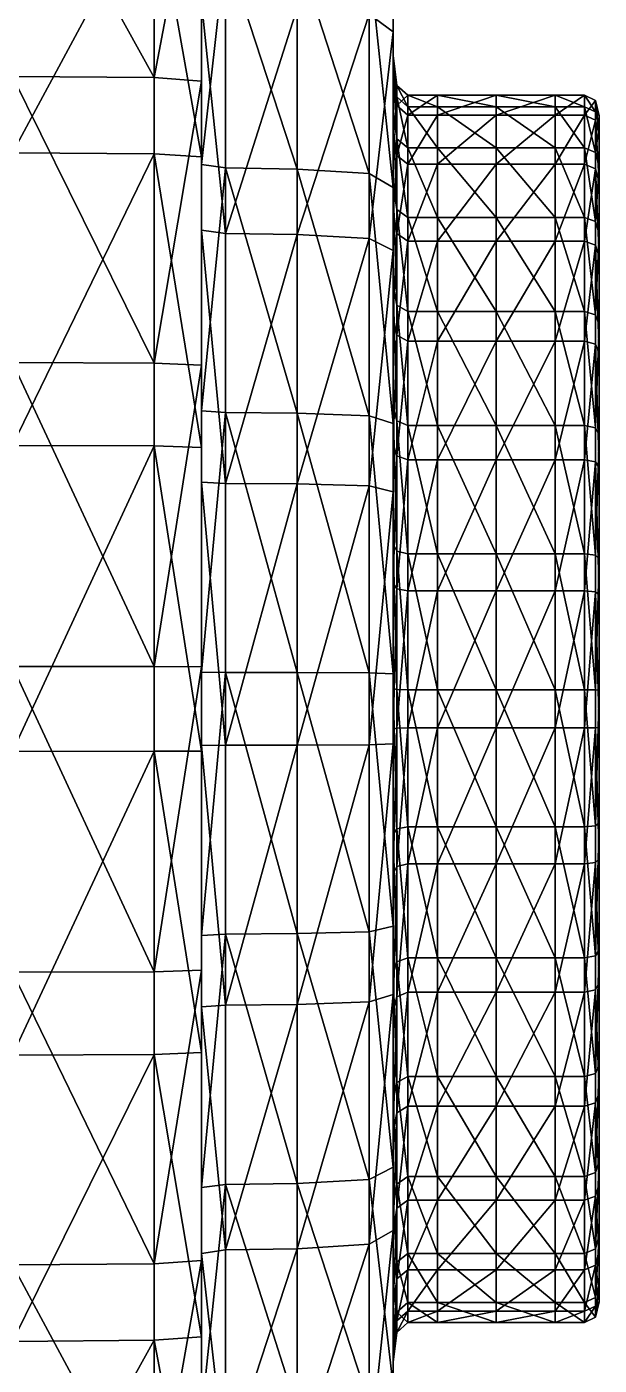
# Model space of a CAD drawing. Header units: centimetres. Extents: x -26.1 to 26.1, y -24.6 to 24.6.
# Drawn here: x 22.359 to 22.915, y -22.394 to -21.093 of the extents above; entities that cross this region are included whole.
import ezdxf

# ---------------------------------------------------------------- set-up
doc = ezdxf.new("R2010")
doc.units = ezdxf.units.CM
doc.layers.get('0').update_dxf_attribs({"true_color": 0x8d073a})

msp = doc.modelspace()

# ---------------------------------------------------------------- meshes
at = {"color": 84, "true_color": 0x1bb11b}
mesh = msp.add_polyface(dxfattribs=at)
corners = [(22.6217, -21.2316, -3.2444), (22.6217, -21.0202, -3.3861), (22.5519, -21.0186, -3.3842), (22.5519, -21.2304, -3.2422), (22.6217, -21.4689, -3.1526), (22.6217, -20.8462, -3.5717), (22.5519, -20.8442, -3.5703), (22.5519, -21.0739, -5.1644), (22.5519, -20.8883, -4.9895), (22.6217, -20.8901, -4.9879), (22.5519, -21.2941, -5.293), (22.6217, -21.0753, -5.1625), (22.3451, -21.1416, -3.0714), (22.3451, -20.8939, -3.2374), (22.2076, -20.8955, -3.2393), (22.3451, -21.4196, -2.9638), (22.2076, -21.1427, -3.0736), (22.4827, -21.4203, -2.9662), (22.4827, -21.1427, -3.0736), (22.4827, -20.8955, -3.2393), (22.2076, -21.5006, -5.5567), (22.2076, -21.2169, -5.4668), (22.3451, -21.216, -5.469), (22.3451, -20.9585, -5.3187), (22.2076, -20.96, -5.3167), (22.4827, -20.96, -5.3167), (22.4827, -21.2169, -5.4668), (22.3451, -21.5002, -5.5591), (22.5286, -21.2911, -5.2997), (22.5286, -21.2802, -5.3242), (22.5286, -21.0534, -5.1918), (22.5286, -21.0695, -5.1703), (22.5286, -20.8827, -4.9942), (22.5286, -20.8623, -5.0116), (22.5286, -20.9965, -3.3582), (22.5286, -21.0139, -3.3786), (22.5286, -20.8384, -3.5659), (22.5286, -21.2271, -3.2357), (22.5286, -21.2147, -3.2119), (22.5286, -21.4597, -3.1172), (22.5286, -21.4665, -3.1431), (22.5286, -21.2555, -5.3799), (22.5286, -21.2308, -5.4356), (22.5286, -20.9804, -5.2894), (22.5286, -21.0169, -5.2406), (22.5286, -20.8158, -5.0511), (22.5286, -20.7694, -5.0905), (22.5286, -20.9571, -3.3117), (22.5286, -20.8169, -3.5499), (22.5286, -21.1866, -3.1579), (22.5286, -21.1584, -3.1038), (22.5286, -20.9176, -3.2653), (22.5286, -21.4289, -2.9992), (22.5286, -21.4443, -3.0582), (22.5286, -21.2199, -5.4601), (22.5286, -20.9643, -5.3109), (22.5286, -21.1461, -3.08), (22.5286, -20.9002, -3.2448), (22.5286, -21.4221, -2.9733)]
mesh.append_faces([[corners[k] for k in face] for face in [(0, 1, 2), (2, 3, 0), (4, 0, 3), (1, 5, 6), (6, 2, 1), (7, 8, 9), (10, 7, 11), (12, 13, 14), (15, 12, 16), (17, 18, 12), (13, 12, 18), (18, 19, 13), (20, 21, 22), (23, 22, 21), (21, 24, 23), (22, 23, 25), (25, 26, 22), (27, 22, 26), (28, 29, 30), (30, 31, 28), (10, 28, 31), (31, 7, 10), (32, 8, 7), (7, 31, 32), (33, 32, 31), (31, 30, 33), (34, 35, 36), (6, 36, 35), (35, 2, 6), (37, 3, 2), (2, 35, 37), (38, 37, 35), (35, 34, 38), (37, 38, 39), (3, 37, 40), (41, 42, 43), (43, 44, 41), (29, 41, 44), (44, 30, 29), (45, 33, 30), (30, 44, 45), (44, 43, 46), (47, 34, 48), (49, 38, 34), (34, 47, 49), (50, 49, 47), (47, 51, 50), (49, 50, 52), (38, 49, 53), (54, 26, 25), (25, 55, 54), (42, 54, 55), (55, 43, 42), (56, 50, 51), (51, 57, 56), (18, 56, 57), (57, 19, 18), (56, 18, 17), (50, 56, 58)]], dxfattribs={"vtx2": -1, "color": 84})
mesh = msp.add_polyface(dxfattribs=at)
corners = [(22.7148, -21.1951, -3.5919), (22.7148, -21.0624, -3.7335), (22.7148, -20.9388, -3.641), (22.7148, -21.0951, -3.4743), (22.7148, -20.9641, -3.9007), (22.7148, -21.186, -3.8259), (22.7148, -21.1052, -3.9633), (22.7148, -20.906, -4.0858), (22.7148, -21.0574, -4.1155), (22.7148, -21.0443, -4.2744), (22.7148, -20.89, -4.2792), (22.7148, -21.0673, -4.4322), (22.7148, -20.9179, -4.4711), (22.7148, -20.9874, -4.6523), (22.7148, -21.1243, -4.581), (22.7148, -21.0959, -4.8131), (22.7148, -21.2371, -4.9462), (22.7148, -21.1446, -5.0698), (22.7148, -20.9783, -4.913), (22.7148, -21.2135, -4.7132), (22.8148, -21.171, -4.1377), (22.8148, -21.1599, -4.2708), (22.7577, -21.1599, -4.2708), (22.7577, -21.171, -4.1377), (22.872, -21.171, -4.1377), (22.872, -21.1599, -4.2708), (22.7577, -21.1792, -4.4029), (22.8148, -21.1792, -4.4029), (22.6217, -21.0202, -3.3861), (22.6217, -21.2316, -3.2444), (22.6915, -21.236, -3.2529), (22.6915, -21.0264, -3.3934), (22.6217, -20.8901, -4.9879), (22.6217, -21.0753, -5.1625), (22.5519, -21.0739, -5.1644), (22.6915, -20.8975, -4.9817), (22.6915, -21.0811, -5.1548), (22.6217, -21.2951, -5.2908), (22.7148, -21.285, -3.347), (22.7148, -21.0452, -3.4154), (22.7148, -21.2494, -3.2785), (22.7148, -20.8771, -3.5948), (22.6915, -20.8539, -3.5775), (22.7148, -21.1331, -4.1303), (22.7148, -21.1214, -4.272), (22.7148, -21.1757, -3.9947), (22.7184, -21.2021, -4.0064), (22.7184, -21.1615, -4.1359), (22.7184, -21.1503, -4.2711), (22.7148, -21.1419, -4.4127), (22.7148, -21.1928, -4.5454), (22.7184, -21.1699, -4.4054), (22.7148, -21.0984, -5.1316), (22.7148, -20.9195, -4.963), (22.6915, -21.299, -5.282), (22.9005, -21.171, -4.1377), (22.9005, -21.1599, -4.2708), (22.9112, -21.1759, -4.1387), (22.9112, -21.1649, -4.2706), (22.7291, -21.1599, -4.2708), (22.7291, -21.171, -4.1377), (22.872, -21.1792, -4.4029), (22.9005, -21.1792, -4.4029), (22.7291, -21.1792, -4.4029)]
mesh.append_faces([[corners[k] for k in face] for face in [(0, 1, 2), (2, 3, 0), (4, 1, 5), (5, 6, 4), (7, 4, 6), (6, 8, 7), (8, 9, 10), (9, 11, 12), (13, 12, 11), (11, 14, 13), (15, 16, 17), (17, 18, 15), (13, 15, 18), (15, 13, 14), (14, 19, 15), (20, 21, 22), (22, 23, 20), (21, 20, 24), (24, 25, 21), (26, 22, 21), (27, 21, 25), (28, 29, 30), (30, 31, 28), (32, 33, 34), (35, 36, 33), (37, 33, 36), (38, 3, 39), (40, 39, 31), (41, 39, 3), (3, 2, 41), (42, 31, 39), (43, 44, 9), (9, 8, 43), (45, 43, 8), (8, 6, 45), (46, 47, 43), (44, 43, 47), (47, 48, 44), (49, 50, 14), (14, 11, 49), (44, 49, 11), (11, 9, 44), (49, 44, 48), (48, 51, 49), (52, 53, 18), (18, 17, 52), (53, 52, 36), (54, 36, 52), (55, 56, 25), (25, 24, 55), (57, 58, 56), (59, 60, 23), (23, 22, 59), (60, 59, 48), (48, 47, 60), (61, 25, 56), (62, 56, 58), (63, 59, 22), (51, 48, 59)]], dxfattribs={"vtx2": -1, "color": 84})
mesh = msp.add_polyface(dxfattribs=at)
corners = [(22.7148, -21.3562, -3.4839), (22.7148, -21.1951, -3.5919), (22.7148, -21.0951, -3.4743), (22.7148, -21.285, -3.347), (22.7148, -21.4274, -3.6208), (22.7148, -21.295, -3.7095), (22.7148, -21.0624, -3.7335), (22.7148, -21.186, -3.8259), (22.7148, -21.2371, -4.9462), (22.7148, -21.0959, -4.8131), (22.7148, -21.2135, -4.7132), (22.7148, -21.3295, -4.8226), (22.7148, -21.342, -5.1851), (22.7148, -21.1446, -5.0698), (22.8148, -21.2786, -3.8952), (22.8148, -21.2109, -4.0103), (22.7577, -21.2109, -4.0103), (22.7577, -21.2786, -3.8952), (22.8148, -21.3699, -3.7977), (22.8148, -21.171, -4.1377), (22.7577, -21.171, -4.1377), (22.8148, -21.1792, -4.4029), (22.8148, -21.227, -4.5276), (22.7577, -21.227, -4.5276), (22.7577, -21.1792, -4.4029), (22.7577, -21.3017, -4.6383), (22.6217, -21.0753, -5.1625), (22.6217, -21.2951, -5.2908), (22.5519, -21.2941, -5.293), (22.6915, -21.0811, -5.1548), (22.6915, -21.299, -5.282), (22.7148, -21.0452, -3.4154), (22.7148, -21.2494, -3.2785), (22.6915, -21.0264, -3.3934), (22.6915, -21.236, -3.2529), (22.7148, -21.2478, -3.8721), (22.7148, -21.1757, -3.9947), (22.7148, -21.1052, -3.9633), (22.7148, -21.345, -3.7684), (22.7184, -21.3637, -3.7904), (22.7184, -21.2709, -3.8894), (22.7184, -21.2021, -4.0064), (22.7148, -21.1331, -4.1303), (22.7148, -21.1928, -4.5454), (22.7148, -21.1419, -4.4127), (22.7184, -21.1699, -4.4054), (22.7184, -21.2184, -4.5321), (22.7148, -21.2723, -4.6633), (22.7148, -21.1243, -4.581), (22.7184, -21.2943, -4.6446), (22.7148, -21.3107, -5.2556), (22.7148, -21.0984, -5.1316), (22.7577, -21.3699, -3.7977), (22.7291, -21.2786, -3.8952), (22.7291, -21.2109, -4.0103), (22.7291, -21.3699, -3.7977), (22.7291, -21.171, -4.1377), (22.7184, -21.1615, -4.1359), (22.7577, -21.1599, -4.2708), (22.7291, -21.1792, -4.4029), (22.7291, -21.227, -4.5276), (22.7291, -21.1599, -4.2708), (22.7291, -21.3017, -4.6383)]
mesh.append_faces([[corners[k] for k in face] for face in [(0, 1, 2), (2, 3, 0), (4, 5, 1), (6, 1, 5), (5, 7, 6), (8, 9, 10), (10, 11, 8), (12, 13, 8), (14, 15, 16), (16, 17, 14), (18, 14, 17), (15, 19, 20), (20, 16, 15), (21, 22, 23), (23, 24, 21), (25, 23, 22), (26, 27, 28), (29, 30, 27), (31, 32, 3), (33, 34, 32), (35, 36, 37), (37, 7, 35), (38, 35, 7), (7, 5, 38), (39, 40, 35), (36, 35, 40), (40, 41, 36), (42, 36, 41), (43, 44, 45), (45, 46, 43), (11, 10, 47), (43, 47, 10), (10, 48, 43), (47, 43, 46), (46, 49, 47), (50, 51, 13), (13, 12, 50), (51, 50, 30), (52, 17, 53), (54, 53, 17), (17, 16, 54), (53, 54, 41), (41, 40, 53), (55, 53, 40), (56, 54, 16), (16, 20, 56), (54, 56, 57), (57, 41, 54), (58, 24, 59), (60, 59, 24), (24, 23, 60), (59, 60, 46), (46, 45, 59), (61, 59, 45), (62, 60, 23), (23, 25, 62), (60, 62, 49), (49, 46, 60)]], dxfattribs={"vtx2": -1, "color": 84})
mesh = msp.add_polyface(dxfattribs=at)
corners = [(22.6217, -21.7208, -3.1166), (22.6217, -21.4689, -3.1526), (22.5519, -21.4683, -3.1502), (22.5519, -21.7208, -3.1142), (22.6217, -21.9745, -3.1369), (22.5519, -21.2304, -3.2422), (22.5519, -21.5372, -5.3701), (22.5519, -21.2941, -5.293), (22.6217, -21.2951, -5.2908), (22.5519, -21.7914, -5.3904), (22.6217, -21.5376, -5.3677), (22.3451, -21.7148, -2.9217), (22.3451, -21.4196, -2.9638), (22.2076, -21.4203, -2.9662), (22.4827, -21.7149, -2.9241), (22.4827, -21.4203, -2.9662), (22.3451, -21.1416, -3.0714), (22.3451, -21.216, -5.469), (22.3451, -21.5002, -5.5591), (22.2076, -21.5006, -5.5567), (22.4827, -21.2169, -5.4668), (22.4827, -21.5006, -5.5567), (22.3451, -21.7974, -5.5829), (22.2076, -21.7973, -5.5804), (22.4827, -21.7973, -5.5804), (22.5286, -21.7916, -5.3977), (22.5286, -21.7924, -5.4245), (22.5286, -21.5306, -5.4036), (22.5286, -21.5358, -5.3773), (22.5286, -21.2911, -5.2997), (22.5286, -21.2802, -5.3242), (22.5286, -21.4597, -3.1172), (22.5286, -21.4665, -3.1431), (22.5286, -21.2271, -3.2357), (22.5286, -21.7205, -3.1069), (22.5286, -21.7197, -3.0801), (22.5286, -21.7943, -5.4854), (22.5286, -21.7962, -5.5463), (22.5286, -21.5072, -5.5232), (22.5286, -21.5189, -5.4634), (22.5286, -21.2555, -5.3799), (22.5286, -21.2308, -5.4356), (22.5286, -21.4289, -2.9992), (22.5286, -21.4443, -3.0582), (22.5286, -21.1866, -3.1579), (22.5286, -21.2147, -3.2119), (22.5286, -21.7178, -3.0192), (22.5286, -21.7159, -2.9583), (22.5286, -21.7971, -5.5731), (22.5286, -21.502, -5.5495), (22.5286, -21.2199, -5.4601), (22.5286, -21.4221, -2.9733), (22.5286, -21.1461, -3.08), (22.5286, -21.1584, -3.1038), (22.5286, -21.7151, -2.9315)]
mesh.append_faces([[corners[k] for k in face] for face in [(0, 1, 2), (2, 3, 0), (4, 0, 3), (5, 2, 1), (6, 7, 8), (9, 6, 10), (11, 12, 13), (12, 11, 14), (14, 15, 12), (16, 12, 15), (17, 18, 19), (20, 21, 18), (18, 22, 23), (23, 19, 18), (22, 18, 21), (21, 24, 22), (25, 26, 27), (27, 28, 25), (9, 25, 28), (28, 6, 9), (29, 7, 6), (6, 28, 29), (30, 29, 28), (28, 27, 30), (31, 32, 33), (32, 2, 5), (34, 3, 2), (2, 32, 34), (35, 34, 32), (32, 31, 35), (36, 37, 38), (38, 39, 36), (26, 36, 39), (39, 27, 26), (40, 30, 27), (27, 39, 40), (41, 40, 39), (39, 38, 41), (42, 43, 44), (43, 31, 45), (46, 35, 31), (31, 43, 46), (47, 46, 43), (43, 42, 47), (48, 24, 21), (21, 49, 48), (37, 48, 49), (49, 38, 37), (50, 41, 38), (38, 49, 50), (20, 50, 49), (49, 21, 20), (15, 51, 52), (51, 42, 53), (54, 47, 42), (42, 51, 54), (14, 54, 51), (51, 15, 14)]], dxfattribs={"vtx2": -1, "color": 84})
mesh = msp.add_polyface(dxfattribs=at)
corners = [(22.872, -21.3699, -3.7977), (22.872, -21.2786, -3.8952), (22.8148, -21.2786, -3.8952), (22.8148, -21.2109, -4.0103), (22.872, -21.2109, -4.0103), (22.8148, -21.171, -4.1377), (22.872, -21.171, -4.1377), (22.8148, -21.1599, -4.2708), (22.8148, -21.1792, -4.4029), (22.7577, -21.1792, -4.4029), (22.872, -21.1599, -4.2708), (22.872, -21.1792, -4.4029), (22.8148, -21.227, -4.5276), (22.872, -21.227, -4.5276), (22.8148, -21.3017, -4.6383), (22.7577, -21.3017, -4.6383), (22.872, -21.3017, -4.6383), (22.9005, -21.2786, -3.8952), (22.9005, -21.2109, -4.0103), (22.9005, -21.3699, -3.7977), (22.9112, -21.3732, -3.8016), (22.9112, -21.2826, -3.8982), (22.9112, -21.2155, -4.0123), (22.9005, -21.171, -4.1377), (22.9112, -21.1759, -4.1387), (22.9005, -21.1599, -4.2708), (22.9005, -21.1792, -4.4029), (22.9005, -21.227, -4.5276), (22.9112, -21.1649, -4.2706), (22.9112, -21.184, -4.4017), (22.9112, -21.2314, -4.5253), (22.9005, -21.3017, -4.6383), (22.9112, -21.3055, -4.6351), (22.9148, -21.2946, -3.9072), (22.9148, -21.3438, -3.9439), (22.9148, -21.2962, -4.0481), (22.9148, -21.2292, -4.0184), (22.9148, -21.1906, -4.1415), (22.9148, -21.2508, -4.1533), (22.9148, -21.2532, -4.2679), (22.9148, -21.1799, -4.2702), (22.9148, -21.1985, -4.3979), (22.9148, -21.2579, -4.3824), (22.9148, -21.3097, -4.4846), (22.9148, -21.2447, -4.5184), (22.9148, -21.3169, -4.6254), (22.9148, -21.3637, -4.5856), (22.9148, -21.3922, -4.181), (22.9148, -21.3973, -4.346)]
mesh.append_faces([[corners[k] for k in face] for face in [(0, 1, 2), (3, 2, 1), (1, 4, 3), (5, 3, 4), (4, 6, 5), (7, 8, 9), (10, 11, 8), (12, 8, 11), (11, 13, 12), (12, 14, 15), (14, 12, 13), (13, 16, 14), (17, 18, 4), (4, 1, 17), (19, 17, 1), (20, 21, 17), (18, 17, 21), (21, 22, 18), (18, 23, 6), (6, 4, 18), (23, 18, 22), (22, 24, 23), (25, 23, 24), (26, 27, 13), (13, 11, 26), (25, 26, 11), (28, 29, 26), (27, 26, 29), (29, 30, 27), (27, 31, 16), (16, 13, 27), (31, 27, 30), (30, 32, 31), (33, 34, 35), (35, 36, 33), (21, 33, 36), (36, 22, 21), (37, 24, 22), (22, 36, 37), (38, 37, 36), (36, 35, 38), (37, 38, 39), (39, 40, 37), (24, 37, 40), (40, 28, 24), (41, 29, 28), (28, 40, 41), (42, 41, 40), (40, 39, 42), (41, 42, 43), (43, 44, 41), (29, 41, 44), (44, 30, 29), (45, 32, 30), (30, 44, 45), (46, 45, 44), (44, 43, 46), (39, 38, 47), (48, 42, 39)]], dxfattribs={"vtx2": -1, "color": 84})
mesh = msp.add_polyface(dxfattribs=at)
corners = [(22.7148, -21.5372, -3.4139), (22.7148, -21.3562, -3.4839), (22.7148, -21.285, -3.347), (22.7148, -21.4982, -3.2645), (22.7148, -21.5762, -3.5632), (22.7148, -21.4274, -3.6208), (22.7148, -21.1951, -3.5919), (22.7148, -21.4046, -5.044), (22.7148, -21.5895, -5.1027), (22.7148, -21.5599, -5.2541), (22.7148, -21.342, -5.1851), (22.7148, -21.2371, -4.9462), (22.7148, -21.3295, -4.8226), (22.7148, -21.4672, -4.903), (22.8148, -21.4808, -3.7234), (22.8148, -21.3699, -3.7977), (22.7577, -21.3699, -3.7977), (22.7577, -21.4808, -3.7234), (22.7577, -21.2786, -3.8952), (22.7577, -21.3988, -4.7299), (22.7577, -21.3017, -4.6383), (22.8148, -21.3017, -4.6383), (22.7577, -21.5142, -4.7972), (22.8148, -21.3988, -4.7299), (22.6217, -21.2316, -3.2444), (22.6217, -21.4689, -3.1526), (22.6915, -21.4714, -3.1619), (22.6915, -21.236, -3.2529), (22.6217, -21.2951, -5.2908), (22.6217, -21.5376, -5.3677), (22.5519, -21.5372, -5.3701), (22.6915, -21.299, -5.282), (22.6915, -21.5395, -5.3582), (22.7148, -21.4631, -3.6892), (22.7148, -21.345, -3.7684), (22.7148, -21.295, -3.7095), (22.7148, -21.5956, -3.6379), (22.7184, -21.603, -3.6659), (22.7184, -21.4764, -3.7148), (22.7184, -21.3637, -3.7904), (22.7148, -21.2494, -3.2785), (22.7148, -21.4787, -3.1899), (22.7148, -21.2478, -3.8721), (22.7148, -21.2723, -4.6633), (22.7148, -21.3758, -4.7608), (22.7184, -21.2943, -4.6446), (22.7184, -21.3931, -4.7376), (22.7148, -21.4985, -4.8325), (22.7184, -21.5103, -4.8061), (22.7148, -21.5451, -5.3299), (22.7148, -21.3107, -5.2556), (22.7291, -21.3699, -3.7977), (22.7291, -21.4808, -3.7234), (22.7291, -21.6054, -3.6752), (22.7291, -21.2786, -3.8952), (22.7184, -21.2709, -3.8894), (22.7291, -21.3988, -4.7299), (22.7291, -21.3017, -4.6383), (22.7291, -21.5142, -4.7972)]
mesh.append_faces([[corners[k] for k in face] for face in [(0, 1, 2), (2, 3, 0), (1, 0, 4), (4, 5, 1), (6, 1, 5), (7, 8, 9), (9, 10, 7), (11, 7, 10), (7, 11, 12), (12, 13, 7), (8, 7, 13), (14, 15, 16), (16, 17, 14), (18, 16, 15), (19, 20, 21), (22, 19, 23), (24, 25, 26), (26, 27, 24), (28, 29, 30), (29, 28, 31), (31, 32, 29), (33, 34, 35), (35, 5, 33), (36, 33, 5), (37, 38, 33), (34, 33, 38), (38, 39, 34), (40, 41, 3), (3, 2, 40), (41, 40, 27), (27, 26, 41), (42, 34, 39), (43, 44, 12), (44, 43, 45), (45, 46, 44), (44, 47, 13), (13, 12, 44), (47, 44, 46), (46, 48, 47), (49, 50, 10), (10, 9, 49), (50, 49, 32), (32, 31, 50), (51, 52, 17), (17, 16, 51), (52, 51, 39), (39, 38, 52), (53, 52, 38), (54, 51, 16), (55, 39, 51), (56, 57, 20), (20, 19, 56), (57, 56, 46), (46, 45, 57), (58, 56, 19), (19, 22, 58), (56, 58, 48), (48, 46, 56)]], dxfattribs={"vtx2": -1, "color": 84})
mesh = msp.add_polyface(dxfattribs=at)
corners = [(22.8148, -21.3699, -3.7977), (22.8148, -21.4808, -3.7234), (22.872, -21.4808, -3.7234), (22.872, -21.3699, -3.7977), (22.8148, -21.2786, -3.8952), (22.8148, -21.3017, -4.6383), (22.8148, -21.3988, -4.7299), (22.7577, -21.3988, -4.7299), (22.872, -21.3017, -4.6383), (22.872, -21.3988, -4.7299), (22.8148, -21.5142, -4.7972), (22.7577, -21.5142, -4.7972), (22.872, -21.5142, -4.7972), (22.9005, -21.4808, -3.7234), (22.9005, -21.3699, -3.7977), (22.9112, -21.4832, -3.7278), (22.9112, -21.3732, -3.8016), (22.872, -21.2786, -3.8952), (22.9005, -21.2786, -3.8952), (22.9005, -21.3017, -4.6383), (22.9005, -21.3988, -4.7299), (22.9112, -21.3055, -4.6351), (22.9112, -21.4018, -4.7259), (22.9005, -21.5142, -4.7972), (22.9112, -21.5162, -4.7927), (22.9148, -21.4901, -3.7411), (22.9148, -21.5184, -3.7955), (22.9148, -21.4303, -3.8688), (22.9148, -21.3829, -3.813), (22.9148, -21.2946, -3.9072), (22.9112, -21.2826, -3.8982), (22.9148, -21.3438, -3.9439), (22.9148, -21.3169, -4.6254), (22.9148, -21.3637, -4.5856), (22.9148, -21.4547, -4.6552), (22.9148, -21.4108, -4.7139), (22.9148, -21.5223, -4.779), (22.9148, -21.5472, -4.7229), (22.9148, -21.5849, -3.9233), (22.9148, -21.5467, -4.0058), (22.9148, -21.4591, -4.0302), (22.9148, -21.4605, -4.1211), (22.9148, -21.2962, -4.0481), (22.9148, -21.3922, -4.181), (22.9148, -21.2508, -4.1533), (22.9148, -21.4328, -4.2623), (22.9148, -21.2532, -4.2679), (22.9148, -21.3973, -4.346), (22.9148, -21.4692, -4.4016), (22.9148, -21.3097, -4.4846), (22.9148, -21.2579, -4.3824), (22.9148, -21.4735, -4.4924), (22.9148, -21.5624, -4.5113)]
mesh.append_faces([[corners[k] for k in face] for face in [(0, 1, 2), (2, 3, 0), (4, 0, 3), (5, 6, 7), (6, 5, 8), (8, 9, 6), (6, 10, 11), (10, 6, 9), (9, 12, 10), (13, 14, 3), (3, 2, 13), (14, 13, 15), (15, 16, 14), (17, 3, 14), (18, 14, 16), (19, 20, 9), (9, 8, 19), (20, 19, 21), (21, 22, 20), (20, 23, 12), (12, 9, 20), (23, 20, 22), (22, 24, 23), (25, 26, 27), (27, 28, 25), (15, 25, 28), (28, 16, 15), (29, 30, 16), (16, 28, 29), (31, 29, 28), (28, 27, 31), (32, 33, 34), (34, 35, 32), (21, 32, 35), (35, 22, 21), (36, 24, 22), (22, 35, 36), (37, 36, 35), (35, 34, 37), (38, 39, 27), (27, 26, 38), (40, 31, 27), (27, 39, 40), (41, 40, 39), (40, 41, 42), (42, 31, 40), (43, 44, 42), (42, 41, 43), (45, 43, 41), (43, 45, 46), (46, 45, 47), (48, 47, 45), (47, 48, 49), (49, 50, 47), (51, 33, 49), (49, 48, 51), (52, 51, 48), (51, 52, 34), (34, 33, 51)]], dxfattribs={"vtx2": -1, "color": 84})
mesh = msp.add_polyface(dxfattribs=at)
corners = [(22.7148, -21.7292, -3.3865), (22.7148, -21.5372, -3.4139), (22.7148, -21.4982, -3.2645), (22.7148, -21.7244, -3.2322), (22.7148, -21.734, -3.5407), (22.7148, -21.5762, -3.5632), (22.7148, -21.4672, -4.903), (22.7148, -21.6192, -4.9512), (22.7148, -21.5895, -5.1027), (22.7148, -21.7829, -5.1181), (22.7148, -21.7877, -5.2724), (22.7148, -21.5599, -5.2541), (22.7148, -21.7782, -4.9639), (22.8148, -21.7376, -3.6563), (22.8148, -21.6054, -3.6752), (22.7577, -21.6054, -3.6752), (22.7577, -21.7376, -3.6563), (22.8148, -21.4808, -3.7234), (22.7577, -21.4808, -3.7234), (22.8148, -21.5142, -4.7972), (22.8148, -21.6415, -4.8376), (22.7577, -21.6415, -4.8376), (22.7577, -21.5142, -4.7972), (22.7577, -21.7746, -4.8482), (22.6217, -21.4689, -3.1526), (22.6217, -21.7208, -3.1166), (22.6915, -21.7211, -3.1262), (22.6915, -21.4714, -3.1619), (22.6217, -21.5376, -5.3677), (22.6217, -21.7913, -5.388), (22.5519, -21.7914, -5.3904), (22.6915, -21.5395, -5.3582), (22.6915, -21.791, -5.3783), (22.7148, -21.7364, -3.6178), (22.7148, -21.5956, -3.6379), (22.7184, -21.7373, -3.6467), (22.7184, -21.603, -3.6659), (22.7148, -21.4787, -3.1899), (22.7148, -21.722, -3.1551), (22.7148, -21.4274, -3.6208), (22.7148, -21.4631, -3.6892), (22.7148, -21.4985, -4.8325), (22.7148, -21.634, -4.8754), (22.7184, -21.5103, -4.8061), (22.7184, -21.6396, -4.8471), (22.7148, -21.7758, -4.8868), (22.7184, -21.7749, -4.8579), (22.7148, -21.7901, -5.3495), (22.7148, -21.5451, -5.3299), (22.7291, -21.6054, -3.6752), (22.7291, -21.7376, -3.6563), (22.7291, -21.4808, -3.7234), (22.7184, -21.4764, -3.7148), (22.7291, -21.6415, -4.8376), (22.7291, -21.5142, -4.7972), (22.7291, -21.7746, -4.8482)]
mesh.append_faces([[corners[k] for k in face] for face in [(0, 1, 2), (2, 3, 0), (1, 0, 4), (4, 5, 1), (6, 7, 8), (8, 9, 10), (10, 11, 8), (9, 8, 7), (7, 12, 9), (13, 14, 15), (15, 16, 13), (14, 17, 18), (18, 15, 14), (19, 20, 21), (21, 22, 19), (23, 21, 20), (24, 25, 26), (26, 27, 24), (28, 29, 30), (29, 28, 31), (31, 32, 29), (33, 34, 5), (5, 4, 33), (34, 33, 35), (35, 36, 34), (37, 38, 3), (3, 2, 37), (38, 37, 27), (27, 26, 38), (39, 5, 34), (40, 34, 36), (41, 42, 7), (7, 6, 41), (42, 41, 43), (43, 44, 42), (42, 45, 12), (12, 7, 42), (45, 42, 44), (44, 46, 45), (47, 48, 11), (11, 10, 47), (48, 47, 32), (32, 31, 48), (49, 50, 16), (16, 15, 49), (50, 49, 36), (36, 35, 50), (51, 49, 15), (15, 18, 51), (52, 36, 49), (53, 54, 22), (22, 21, 53), (54, 53, 44), (44, 43, 54), (55, 53, 21), (21, 23, 55), (53, 55, 46), (46, 44, 53)]], dxfattribs={"vtx2": -1, "color": 84})
mesh = msp.add_polyface(dxfattribs=at)
corners = [(22.8148, -21.6054, -3.6752), (22.8148, -21.7376, -3.6563), (22.872, -21.7376, -3.6563), (22.872, -21.6054, -3.6752), (22.8148, -21.4808, -3.7234), (22.872, -21.4808, -3.7234), (22.8148, -21.6415, -4.8376), (22.8148, -21.5142, -4.7972), (22.872, -21.5142, -4.7972), (22.872, -21.6415, -4.8376), (22.8148, -21.7746, -4.8482), (22.7577, -21.7746, -4.8482), (22.872, -21.7746, -4.8482), (22.9005, -21.7376, -3.6563), (22.9005, -21.6054, -3.6752), (22.9112, -21.7377, -3.6613), (22.9112, -21.6067, -3.6801), (22.9005, -21.4808, -3.7234), (22.9112, -21.4832, -3.7278), (22.9005, -21.5142, -4.7972), (22.9005, -21.6415, -4.8376), (22.9112, -21.5162, -4.7927), (22.9112, -21.6424, -4.8327), (22.9005, -21.7746, -4.8482), (22.9112, -21.7744, -4.8432), (22.9148, -21.7382, -3.6763), (22.9148, -21.7401, -3.7377), (22.9148, -21.629, -3.7655), (22.9148, -21.6104, -3.6946), (22.9148, -21.4901, -3.7411), (22.9148, -21.5184, -3.7955), (22.9148, -21.5223, -4.779), (22.9148, -21.5472, -4.7229), (22.9148, -21.6594, -4.7461), (22.9148, -21.6453, -4.818), (22.9148, -21.7739, -4.8282), (22.9148, -21.772, -4.7669), (22.9148, -21.7446, -3.8816), (22.9148, -21.6744, -3.9394), (22.9148, -21.5849, -3.9233), (22.9148, -21.5467, -4.0058), (22.9148, -21.7561, -4.2523), (22.9148, -21.4605, -4.1211), (22.9148, -21.4328, -4.2623), (22.9148, -21.4692, -4.4016), (22.9148, -21.5624, -4.5113), (22.9148, -21.6056, -4.5912), (22.9148, -21.4547, -4.6552), (22.9148, -21.6939, -4.5697), (22.9148, -21.7676, -4.6229)]
mesh.append_faces([[corners[k] for k in face] for face in [(0, 1, 2), (2, 3, 0), (4, 0, 3), (3, 5, 4), (6, 7, 8), (8, 9, 6), (6, 10, 11), (10, 6, 9), (9, 12, 10), (13, 14, 3), (3, 2, 13), (14, 13, 15), (15, 16, 14), (14, 17, 5), (5, 3, 14), (17, 14, 16), (16, 18, 17), (19, 20, 9), (9, 8, 19), (20, 19, 21), (21, 22, 20), (20, 23, 12), (12, 9, 20), (23, 20, 22), (22, 24, 23), (25, 26, 27), (27, 28, 25), (15, 25, 28), (28, 16, 15), (29, 18, 16), (16, 28, 29), (30, 29, 28), (28, 27, 30), (31, 32, 33), (33, 34, 31), (21, 31, 34), (34, 22, 21), (35, 24, 22), (22, 34, 35), (36, 35, 34), (34, 33, 36), (37, 38, 27), (27, 26, 37), (39, 30, 27), (27, 38, 39), (40, 39, 38), (38, 41, 40), (40, 41, 42), (42, 41, 43), (43, 41, 44), (44, 41, 45), (46, 32, 47), (47, 45, 46), (48, 46, 45), (45, 41, 48), (46, 48, 33), (33, 32, 46), (49, 36, 33), (33, 48, 49)]], dxfattribs={"vtx2": -1, "color": 84})
mesh = msp.add_polyface(dxfattribs=at)
corners = [(22.872, -21.998, -3.7073), (22.872, -21.8707, -3.667), (22.8148, -21.8707, -3.667), (22.8148, -21.7376, -3.6563), (22.872, -21.7376, -3.6563), (22.8148, -21.9068, -4.8294), (22.8148, -21.7746, -4.8482), (22.872, -21.7746, -4.8482), (22.872, -21.9068, -4.8294), (22.8148, -22.0313, -4.7812), (22.9005, -21.998, -3.7073), (22.9005, -21.8707, -3.667), (22.9112, -21.996, -3.7119), (22.9112, -21.8697, -3.6719), (22.9005, -21.7376, -3.6563), (22.9112, -21.7377, -3.6613), (22.9005, -21.7746, -4.8482), (22.9005, -21.9068, -4.8294), (22.9112, -21.7744, -4.8432), (22.9112, -21.9055, -4.8245), (22.872, -22.0313, -4.7812), (22.9005, -22.0313, -4.7812), (22.9112, -22.029, -4.7768), (22.9148, -21.9899, -3.7256), (22.9148, -21.965, -3.7817), (22.9148, -21.8528, -3.7585), (22.9148, -21.8669, -3.6866), (22.9148, -21.7382, -3.6763), (22.9148, -21.7401, -3.7377), (22.9148, -21.7739, -4.8282), (22.9148, -21.772, -4.7669), (22.9148, -21.8832, -4.7391), (22.9148, -21.9017, -4.81), (22.9148, -22.0221, -4.7635), (22.9148, -21.9938, -4.709), (22.9148, -22.0793, -4.2423), (22.9148, -21.7561, -4.2523), (22.9148, -22.043, -4.103), (22.9148, -21.9498, -3.9933), (22.9148, -21.9065, -3.9134), (22.9148, -22.0574, -3.8494), (22.9148, -21.8182, -3.9349), (22.9148, -21.7446, -3.8816), (22.9148, -21.6744, -3.9394), (22.9148, -21.8378, -4.5652), (22.9148, -21.7676, -4.6229), (22.9148, -21.6939, -4.5697), (22.9148, -21.9273, -4.5812), (22.9148, -21.9655, -4.4988), (22.9148, -22.0517, -4.3835)]
mesh.append_faces([[corners[k] for k in face] for face in [(0, 1, 2), (3, 2, 1), (1, 4, 3), (5, 6, 7), (7, 8, 5), (9, 5, 8), (10, 11, 1), (1, 0, 10), (11, 10, 12), (12, 13, 11), (11, 14, 4), (4, 1, 11), (14, 11, 13), (13, 15, 14), (16, 17, 8), (8, 7, 16), (17, 16, 18), (18, 19, 17), (20, 8, 17), (21, 17, 19), (19, 22, 21), (23, 24, 25), (25, 26, 23), (12, 23, 26), (26, 13, 12), (27, 15, 13), (13, 26, 27), (28, 27, 26), (26, 25, 28), (29, 30, 31), (31, 32, 29), (18, 29, 32), (32, 19, 18), (33, 22, 19), (19, 32, 33), (34, 33, 32), (32, 31, 34), (35, 36, 37), (37, 36, 38), (39, 24, 40), (40, 38, 39), (41, 39, 38), (38, 36, 41), (39, 41, 25), (25, 24, 39), (42, 28, 25), (25, 41, 42), (43, 42, 41), (41, 36, 43), (44, 45, 46), (46, 36, 44), (45, 44, 31), (31, 30, 45), (47, 34, 31), (31, 44, 47), (48, 47, 44), (44, 36, 48), (48, 36, 49), (49, 36, 35)]], dxfattribs={"vtx2": -1, "color": 84})
mesh = msp.add_polyface(dxfattribs=at)
corners = [(22.6217, -22.2171, -3.2138), (22.6217, -21.9745, -3.1369), (22.5519, -21.975, -3.1345), (22.5519, -22.2181, -3.2116), (22.5519, -21.7208, -3.1142), (22.5519, -22.0439, -5.3544), (22.5519, -21.7914, -5.3904), (22.6217, -21.7913, -5.388), (22.5519, -22.2817, -5.2624), (22.6217, -22.0432, -5.352), (22.3451, -22.2962, -3.0356), (22.3451, -22.012, -2.9455), (22.2076, -22.0115, -2.9479), (22.4827, -22.2952, -3.0378), (22.4827, -22.0115, -2.9479), (22.3451, -21.7148, -2.9217), (22.2076, -21.7149, -2.9241), (22.4827, -21.7149, -2.9241), (22.3451, -21.7974, -5.5829), (22.3451, -22.0925, -5.5407), (22.2076, -22.0919, -5.5384), (22.2076, -21.7973, -5.5804), (22.4827, -21.7973, -5.5804), (22.4827, -22.0919, -5.5384), (22.3451, -22.3706, -5.4332), (22.5286, -22.0525, -5.3874), (22.5286, -22.0457, -5.3615), (22.5286, -22.2851, -5.2689), (22.5286, -21.7916, -5.3977), (22.5286, -21.7924, -5.4245), (22.5286, -21.7205, -3.1069), (22.5286, -21.7197, -3.0801), (22.5286, -21.9815, -3.101), (22.5286, -21.9764, -3.1273), (22.5286, -22.221, -3.2049), (22.5286, -22.2319, -3.1804), (22.5286, -22.0833, -5.5054), (22.5286, -22.0679, -5.4464), (22.5286, -22.3256, -5.3467), (22.5286, -22.2975, -5.2927), (22.5286, -21.7943, -5.4854), (22.5286, -21.7962, -5.5463), (22.5286, -21.7178, -3.0192), (22.5286, -21.7159, -2.9583), (22.5286, -22.005, -2.9814), (22.5286, -21.9933, -3.0412), (22.5286, -22.2566, -3.1247), (22.5286, -22.2814, -3.069), (22.5286, -22.09, -5.5313), (22.5286, -22.3661, -5.4245), (22.5286, -22.3537, -5.4008), (22.5286, -21.7971, -5.5731), (22.5286, -21.7151, -2.9315), (22.5286, -22.0101, -2.955), (22.5286, -22.2922, -3.0445)]
mesh.append_faces([[corners[k] for k in face] for face in [(0, 1, 2), (2, 3, 0), (4, 2, 1), (5, 6, 7), (8, 5, 9), (10, 11, 12), (11, 10, 13), (13, 14, 11), (11, 15, 16), (15, 11, 14), (14, 17, 15), (18, 19, 20), (20, 21, 18), (19, 18, 22), (22, 23, 19), (24, 19, 23), (25, 26, 27), (8, 27, 26), (26, 5, 8), (28, 6, 5), (5, 26, 28), (29, 28, 26), (26, 25, 29), (30, 31, 32), (32, 33, 30), (4, 30, 33), (33, 2, 4), (34, 3, 2), (2, 33, 34), (35, 34, 33), (33, 32, 35), (36, 37, 38), (37, 25, 39), (40, 29, 25), (25, 37, 40), (41, 40, 37), (37, 36, 41), (42, 43, 44), (44, 45, 42), (31, 42, 45), (45, 32, 31), (46, 35, 32), (32, 45, 46), (47, 46, 45), (45, 44, 47), (23, 48, 49), (48, 36, 50), (51, 41, 36), (36, 48, 51), (22, 51, 48), (48, 23, 22), (52, 17, 14), (14, 53, 52), (43, 52, 53), (53, 44, 43), (54, 47, 44), (44, 53, 54), (13, 54, 53), (53, 14, 13)]], dxfattribs={"vtx2": -1, "color": 84})
mesh = msp.add_polyface(dxfattribs=at)
corners = [(22.7148, -22.0449, -3.6016), (22.7148, -21.8929, -3.5534), (22.7148, -21.9226, -3.4019), (22.7148, -21.7292, -3.3865), (22.7148, -21.7244, -3.2322), (22.7148, -21.9523, -3.2504), (22.7148, -21.734, -3.5407), (22.7148, -21.7829, -5.1181), (22.7148, -21.975, -5.0907), (22.7148, -22.014, -5.2401), (22.7148, -21.7877, -5.2724), (22.7148, -21.7782, -4.9639), (22.7148, -21.936, -4.9413), (22.8148, -21.998, -3.7073), (22.8148, -21.8707, -3.667), (22.7577, -21.8707, -3.667), (22.7577, -21.998, -3.7073), (22.872, -21.998, -3.7073), (22.8148, -21.7376, -3.6563), (22.7577, -21.7376, -3.6563), (22.8148, -21.7746, -4.8482), (22.8148, -21.9068, -4.8294), (22.7577, -21.9068, -4.8294), (22.7577, -21.7746, -4.8482), (22.7577, -22.0313, -4.7812), (22.6217, -21.7208, -3.1166), (22.6217, -21.9745, -3.1369), (22.6915, -21.9727, -3.1463), (22.6915, -21.7211, -3.1262), (22.6217, -21.7913, -5.388), (22.6217, -22.0432, -5.352), (22.5519, -22.0439, -5.3544), (22.6915, -21.791, -5.3783), (22.6915, -22.0408, -5.3427), (22.7148, -22.0136, -3.6721), (22.7148, -21.8781, -3.6291), (22.7184, -22.0019, -3.6985), (22.7184, -21.8726, -3.6575), (22.7148, -21.7364, -3.6178), (22.7184, -21.7373, -3.6467), (22.7148, -21.722, -3.1551), (22.7148, -21.9671, -3.1747), (22.7148, -21.7758, -4.8868), (22.7148, -21.9165, -4.8667), (22.7184, -21.7749, -4.8579), (22.7184, -21.9092, -4.8387), (22.7148, -22.0335, -5.3147), (22.7148, -21.7901, -5.3495), (22.7148, -22.0847, -4.8838), (22.7148, -22.0491, -4.8154), (22.7291, -21.8707, -3.667), (22.7291, -21.998, -3.7073), (22.7291, -21.7376, -3.6563), (22.7291, -21.9068, -4.8294), (22.7291, -21.7746, -4.8482), (22.7291, -22.0313, -4.7812), (22.7184, -22.0358, -4.7897)]
mesh.append_faces([[corners[k] for k in face] for face in [(0, 1, 2), (2, 3, 4), (4, 5, 2), (3, 2, 1), (1, 6, 3), (7, 8, 9), (9, 10, 7), (8, 7, 11), (11, 12, 8), (13, 14, 15), (15, 16, 13), (14, 13, 17), (14, 18, 19), (19, 15, 14), (20, 21, 22), (22, 23, 20), (24, 22, 21), (25, 26, 27), (27, 28, 25), (29, 30, 31), (30, 29, 32), (32, 33, 30), (34, 35, 1), (1, 0, 34), (35, 34, 36), (36, 37, 35), (35, 38, 6), (6, 1, 35), (38, 35, 37), (37, 39, 38), (40, 41, 5), (5, 4, 40), (41, 40, 28), (28, 27, 41), (42, 43, 12), (12, 11, 42), (43, 42, 44), (44, 45, 43), (46, 47, 10), (10, 9, 46), (47, 46, 33), (33, 32, 47), (48, 12, 43), (49, 43, 45), (50, 51, 16), (16, 15, 50), (51, 50, 37), (37, 36, 51), (52, 50, 15), (15, 19, 52), (50, 52, 39), (39, 37, 50), (53, 54, 23), (23, 22, 53), (54, 53, 45), (45, 44, 54), (55, 53, 22), (22, 24, 55), (56, 45, 53)]], dxfattribs={"vtx2": -1, "color": 84})
mesh = msp.add_polyface(dxfattribs=at)
corners = [(22.7148, -22.1075, -3.4606), (22.7148, -21.9226, -3.4019), (22.7148, -21.9523, -3.2504), (22.7148, -22.1702, -3.3195), (22.7148, -22.2751, -3.5584), (22.7148, -22.1826, -3.682), (22.7148, -22.0449, -3.6016), (22.7148, -21.975, -5.0907), (22.7148, -22.1559, -5.0207), (22.7148, -22.2272, -5.1576), (22.7148, -22.014, -5.2401), (22.7148, -21.936, -4.9413), (22.7148, -22.0847, -4.8838), (22.7148, -22.3171, -4.9127), (22.8148, -22.2105, -3.8663), (22.8148, -22.1133, -3.7747), (22.7577, -22.1133, -3.7747), (22.7577, -22.2105, -3.8663), (22.8148, -21.998, -3.7073), (22.7577, -21.998, -3.7073), (22.8148, -22.0313, -4.7812), (22.8148, -22.1422, -4.7068), (22.7577, -22.1422, -4.7068), (22.7577, -22.0313, -4.7812), (22.7577, -22.2335, -4.6094), (22.6217, -21.9745, -3.1369), (22.6217, -22.2171, -3.2138), (22.6915, -22.2132, -3.2226), (22.6915, -21.9727, -3.1463), (22.6217, -22.2806, -5.2602), (22.6217, -22.0432, -5.352), (22.6915, -22.0408, -5.3427), (22.7148, -22.2399, -3.8413), (22.7148, -22.1364, -3.7438), (22.7184, -22.2178, -3.86), (22.7184, -22.1191, -3.767), (22.7148, -22.0136, -3.6721), (22.7184, -22.0019, -3.6985), (22.7148, -21.9671, -3.1747), (22.7148, -22.2015, -3.249), (22.7148, -22.0491, -4.8154), (22.7148, -22.1672, -4.7362), (22.7148, -22.2171, -4.795), (22.7148, -21.9165, -4.8667), (22.7184, -21.9092, -4.8387), (22.7184, -22.0358, -4.7897), (22.7184, -22.1485, -4.7142), (22.7148, -22.2628, -5.226), (22.7148, -22.0335, -5.3147), (22.6915, -22.2761, -5.2517), (22.7148, -22.2644, -4.6325), (22.7291, -22.1133, -3.7747), (22.7291, -22.2105, -3.8663), (22.7291, -21.998, -3.7073), (22.7291, -22.1422, -4.7068), (22.7291, -22.0313, -4.7812), (22.7291, -21.9068, -4.8294), (22.7291, -22.2335, -4.6094), (22.7184, -22.2413, -4.6152)]
mesh.append_faces([[corners[k] for k in face] for face in [(0, 1, 2), (2, 3, 0), (4, 0, 3), (0, 4, 5), (5, 6, 0), (1, 0, 6), (7, 8, 9), (9, 10, 7), (8, 7, 11), (11, 12, 8), (13, 8, 12), (14, 15, 16), (16, 17, 14), (15, 18, 19), (19, 16, 15), (20, 21, 22), (22, 23, 20), (24, 22, 21), (25, 26, 27), (27, 28, 25), (29, 30, 31), (32, 33, 5), (33, 32, 34), (34, 35, 33), (33, 36, 6), (6, 5, 33), (36, 33, 35), (35, 37, 36), (38, 39, 3), (3, 2, 38), (39, 38, 28), (28, 27, 39), (40, 41, 42), (42, 12, 40), (43, 40, 12), (44, 45, 40), (41, 40, 45), (45, 46, 41), (47, 48, 10), (10, 9, 47), (48, 47, 49), (49, 31, 48), (50, 41, 46), (51, 52, 17), (17, 16, 51), (52, 51, 35), (35, 34, 52), (53, 51, 16), (16, 19, 53), (51, 53, 37), (37, 35, 51), (54, 55, 23), (23, 22, 54), (55, 54, 46), (46, 45, 55), (56, 55, 45), (57, 54, 22), (58, 46, 54)]], dxfattribs={"vtx2": -1, "color": 84})
mesh = msp.add_polyface(dxfattribs=at)
corners = [(22.8148, -22.1133, -3.7747), (22.8148, -22.2105, -3.8663), (22.872, -22.2105, -3.8663), (22.872, -22.1133, -3.7747), (22.8148, -21.998, -3.7073), (22.872, -21.998, -3.7073), (22.8148, -21.9068, -4.8294), (22.8148, -22.0313, -4.7812), (22.7577, -22.0313, -4.7812), (22.872, -21.9068, -4.8294), (22.872, -22.0313, -4.7812), (22.8148, -22.1422, -4.7068), (22.872, -22.1422, -4.7068), (22.8148, -22.2335, -4.6094), (22.9005, -22.2105, -3.8663), (22.9005, -22.1133, -3.7747), (22.9112, -22.2067, -3.8695), (22.9112, -22.1103, -3.7787), (22.9005, -21.998, -3.7073), (22.9112, -21.996, -3.7119), (22.9005, -22.0313, -4.7812), (22.9005, -22.1422, -4.7068), (22.9005, -21.9068, -4.8294), (22.9112, -22.029, -4.7768), (22.9112, -22.139, -4.703), (22.872, -22.2335, -4.6094), (22.9005, -22.2335, -4.6094), (22.9148, -22.1952, -3.8792), (22.9148, -22.1485, -3.9189), (22.9148, -22.0574, -3.8494), (22.9148, -22.1013, -3.7907), (22.9148, -21.9899, -3.7256), (22.9148, -21.965, -3.7817), (22.9148, -22.0221, -4.7635), (22.9148, -21.9938, -4.709), (22.9148, -22.0818, -4.6358), (22.9148, -22.1293, -4.6916), (22.9148, -22.2175, -4.5974), (22.9112, -22.2295, -4.6064), (22.9148, -22.1684, -4.5607), (22.9148, -22.259, -4.2367), (22.9148, -22.0793, -4.2423), (22.9148, -22.1149, -4.1586), (22.9148, -22.043, -4.103), (22.9148, -22.2024, -4.02), (22.9148, -22.2543, -4.1222), (22.9148, -22.0387, -4.0122), (22.9148, -21.9498, -3.9933), (22.9148, -21.9273, -4.5812), (22.9148, -21.9655, -4.4988), (22.9148, -22.053, -4.4744), (22.9148, -22.0517, -4.3835), (22.9148, -22.216, -4.4564), (22.9148, -22.12, -4.3236)]
mesh.append_faces([[corners[k] for k in face] for face in [(0, 1, 2), (2, 3, 0), (4, 0, 3), (3, 5, 4), (6, 7, 8), (9, 10, 7), (11, 7, 10), (10, 12, 11), (13, 11, 12), (14, 15, 3), (3, 2, 14), (15, 14, 16), (16, 17, 15), (15, 18, 5), (5, 3, 15), (18, 15, 17), (17, 19, 18), (20, 21, 12), (12, 10, 20), (22, 20, 10), (21, 20, 23), (23, 24, 21), (25, 12, 21), (26, 21, 24), (27, 28, 29), (29, 30, 27), (16, 27, 30), (30, 17, 16), (31, 19, 17), (17, 30, 31), (32, 31, 30), (30, 29, 32), (33, 34, 35), (35, 36, 33), (23, 33, 36), (36, 24, 23), (37, 38, 24), (24, 36, 37), (39, 37, 36), (36, 35, 39), (40, 41, 42), (43, 42, 41), (42, 43, 44), (44, 45, 42), (46, 28, 44), (44, 43, 46), (47, 46, 43), (46, 47, 29), (29, 28, 46), (48, 49, 35), (35, 34, 48), (50, 39, 35), (35, 49, 50), (51, 50, 49), (50, 51, 52), (52, 39, 50), (52, 51, 53), (41, 53, 51), (53, 41, 40)]], dxfattribs={"vtx2": -1, "color": 84})
mesh = msp.add_polyface(dxfattribs=at)
corners = [(22.7148, -22.2751, -3.5584), (22.7148, -22.4163, -3.6915), (22.7148, -22.2986, -3.7914), (22.7148, -22.1826, -3.682), (22.7148, -22.1702, -3.3195), (22.7148, -22.3675, -3.4348), (22.7148, -22.1559, -5.0207), (22.7148, -22.3171, -4.9127), (22.7148, -22.417, -5.0303), (22.7148, -22.2272, -5.1576), (22.7148, -22.0847, -4.8838), (22.7148, -22.2171, -4.795), (22.7148, -22.4498, -4.7711), (22.7148, -22.3262, -4.6787), (22.8148, -22.333, -4.1017), (22.8148, -22.2852, -3.977), (22.7577, -22.2852, -3.977), (22.7577, -22.333, -4.1017), (22.8148, -22.3522, -4.2338), (22.8148, -22.2105, -3.8663), (22.7577, -22.2105, -3.8663), (22.7577, -22.3012, -4.4943), (22.7577, -22.2335, -4.6094), (22.8148, -22.2335, -4.6094), (22.8148, -22.3012, -4.4943), (22.8148, -22.3412, -4.3669), (22.7577, -22.3412, -4.3669), (22.6915, -22.4311, -3.3498), (22.6915, -22.2132, -3.2226), (22.6217, -22.2171, -3.2138), (22.6217, -22.0432, -5.352), (22.6217, -22.2806, -5.2602), (22.5519, -22.2817, -5.2624), (22.6915, -22.0408, -5.3427), (22.6915, -22.2761, -5.2517), (22.7184, -22.3423, -4.0992), (22.7184, -22.2937, -3.9725), (22.7148, -22.3194, -3.9592), (22.7148, -22.2399, -3.8413), (22.7148, -22.3878, -3.9236), (22.7184, -22.2178, -3.86), (22.7148, -22.2015, -3.249), (22.7148, -22.4137, -3.373), (22.7148, -22.467, -5.0891), (22.7148, -22.2628, -5.226), (22.6915, -22.4857, -5.1112), (22.7148, -22.2644, -4.6325), (22.7148, -22.3364, -4.5099), (22.7148, -22.407, -4.5412), (22.7148, -22.1672, -4.7362), (22.7184, -22.1485, -4.7142), (22.7184, -22.2413, -4.6152), (22.7184, -22.31, -4.4982), (22.7148, -22.379, -4.3743), (22.7577, -22.3522, -4.2338), (22.7291, -22.333, -4.1017), (22.7291, -22.2852, -3.977), (22.7291, -22.3522, -4.2338), (22.7291, -22.2105, -3.8663), (22.7577, -22.1422, -4.7068), (22.7291, -22.2335, -4.6094), (22.7291, -22.3012, -4.4943), (22.7291, -22.1422, -4.7068), (22.7291, -22.3412, -4.3669), (22.7184, -22.3507, -4.3687)]
mesh.append_faces([[corners[k] for k in face] for face in [(0, 1, 2), (2, 3, 0), (4, 5, 0), (6, 7, 8), (8, 9, 6), (10, 11, 7), (12, 7, 11), (11, 13, 12), (14, 15, 16), (16, 17, 14), (18, 14, 17), (15, 19, 20), (20, 16, 15), (21, 22, 23), (24, 25, 26), (26, 21, 24), (27, 28, 29), (30, 31, 32), (33, 34, 31), (35, 36, 37), (3, 2, 38), (37, 38, 2), (2, 39, 37), (38, 37, 36), (36, 40, 38), (41, 42, 5), (5, 4, 41), (42, 41, 28), (43, 44, 9), (45, 34, 44), (46, 47, 48), (48, 13, 46), (49, 46, 13), (13, 11, 49), (50, 51, 46), (47, 46, 51), (51, 52, 47), (53, 47, 52), (54, 17, 55), (56, 55, 17), (17, 16, 56), (55, 56, 36), (36, 35, 55), (57, 55, 35), (58, 56, 16), (16, 20, 58), (56, 58, 40), (40, 36, 56), (59, 22, 60), (61, 60, 22), (22, 21, 61), (60, 61, 52), (52, 51, 60), (62, 60, 51), (63, 61, 21), (21, 26, 63), (61, 63, 64), (64, 52, 61)]], dxfattribs={"vtx2": -1, "color": 84})
mesh = msp.add_polyface(dxfattribs=at)
corners = [(22.6217, -22.622, -3.5167), (22.6217, -22.4368, -3.3421), (22.5519, -22.4383, -3.3402), (22.5519, -22.6239, -3.5151), (22.6217, -22.2171, -3.2138), (22.5519, -22.2181, -3.2116), (22.5519, -22.4935, -5.1204), (22.5519, -22.2817, -5.2624), (22.6217, -22.2806, -5.2602), (22.5519, -22.6679, -4.9343), (22.6217, -22.492, -5.1185), (22.3451, -22.7706, -3.3904), (22.3451, -22.5537, -3.1859), (22.2076, -22.5522, -3.1879), (22.4827, -22.7688, -3.392), (22.4827, -22.5522, -3.1879), (22.3451, -22.2962, -3.0356), (22.2076, -22.2952, -3.0378), (22.4827, -22.2952, -3.0378), (22.3451, -22.3706, -5.4332), (22.3451, -22.6182, -5.2672), (22.2076, -22.6167, -5.2653), (22.3451, -22.0925, -5.5407), (22.2076, -22.3695, -5.431), (22.4827, -22.0919, -5.5384), (22.4827, -22.3695, -5.431), (22.4827, -22.6167, -5.2653), (22.5286, -22.5156, -5.1464), (22.5286, -22.4983, -5.126), (22.5286, -22.6738, -4.9387), (22.5286, -22.2851, -5.2689), (22.5286, -22.2975, -5.2927), (22.5286, -22.0525, -5.3874), (22.5286, -22.221, -3.2049), (22.5286, -22.2319, -3.1804), (22.5286, -22.4587, -3.3128), (22.5286, -22.4427, -3.3343), (22.5286, -22.6295, -3.5103), (22.5286, -22.6499, -3.493), (22.5286, -22.5551, -5.1928), (22.5286, -22.6952, -4.9547), (22.5286, -22.3256, -5.3467), (22.5286, -22.3537, -5.4008), (22.5286, -22.5946, -5.2393), (22.5286, -22.0833, -5.5054), (22.5286, -22.0679, -5.4464), (22.5286, -22.2566, -3.1247), (22.5286, -22.2814, -3.069), (22.5286, -22.5318, -3.2152), (22.5286, -22.4952, -3.264), (22.5286, -22.6963, -3.4535), (22.5286, -22.7428, -3.4141), (22.5286, -22.3661, -5.4245), (22.5286, -22.6119, -5.2597), (22.5286, -22.09, -5.5313), (22.5286, -22.2922, -3.0445), (22.5286, -22.5478, -3.1937), (22.5286, -22.7632, -3.3967)]
mesh.append_faces([[corners[k] for k in face] for face in [(0, 1, 2), (2, 3, 0), (1, 4, 5), (5, 2, 1), (6, 7, 8), (9, 6, 10), (11, 12, 13), (14, 15, 12), (12, 16, 17), (16, 12, 15), (15, 18, 16), (19, 20, 21), (22, 19, 23), (24, 25, 19), (20, 19, 25), (25, 26, 20), (27, 28, 29), (9, 29, 28), (28, 6, 9), (30, 7, 6), (6, 28, 30), (31, 30, 28), (28, 27, 31), (30, 31, 32), (33, 34, 35), (35, 36, 33), (5, 33, 36), (36, 2, 5), (37, 3, 2), (2, 36, 37), (38, 37, 36), (36, 35, 38), (39, 27, 40), (41, 31, 27), (27, 39, 41), (42, 41, 39), (39, 43, 42), (41, 42, 44), (31, 41, 45), (46, 47, 48), (48, 49, 46), (34, 46, 49), (49, 35, 34), (50, 38, 35), (35, 49, 50), (49, 48, 51), (52, 42, 43), (43, 53, 52), (25, 52, 53), (53, 26, 25), (52, 25, 24), (42, 52, 54), (55, 18, 15), (15, 56, 55), (47, 55, 56), (56, 48, 47), (48, 56, 57), (56, 15, 14)]], dxfattribs={"vtx2": -1, "color": 84})
mesh = msp.add_polyface(dxfattribs=at)
corners = [(22.872, -22.3522, -4.2338), (22.872, -22.333, -4.1017), (22.8148, -22.333, -4.1017), (22.8148, -22.2852, -3.977), (22.872, -22.2852, -3.977), (22.8148, -22.2105, -3.8663), (22.872, -22.2105, -3.8663), (22.8148, -22.2335, -4.6094), (22.8148, -22.3012, -4.4943), (22.7577, -22.3012, -4.4943), (22.8148, -22.1422, -4.7068), (22.7577, -22.2335, -4.6094), (22.872, -22.1422, -4.7068), (22.872, -22.2335, -4.6094), (22.872, -22.3012, -4.4943), (22.8148, -22.3412, -4.3669), (22.872, -22.3412, -4.3669), (22.9005, -22.333, -4.1017), (22.9005, -22.2852, -3.977), (22.9005, -22.3522, -4.2338), (22.9112, -22.3472, -4.234), (22.9112, -22.3281, -4.1029), (22.9112, -22.2807, -3.9793), (22.9005, -22.2105, -3.8663), (22.9112, -22.2067, -3.8695), (22.9005, -22.2335, -4.6094), (22.9005, -22.3012, -4.4943), (22.9005, -22.1422, -4.7068), (22.9112, -22.139, -4.703), (22.9112, -22.2295, -4.6064), (22.9112, -22.2966, -4.4923), (22.9005, -22.3412, -4.3669), (22.9112, -22.3363, -4.3659), (22.9148, -22.3136, -4.1067), (22.9148, -22.3322, -4.2344), (22.9148, -22.2543, -4.1222), (22.9148, -22.259, -4.2367), (22.9148, -22.2024, -4.02), (22.9148, -22.2674, -3.9862), (22.9148, -22.1952, -3.8792), (22.9148, -22.1485, -3.9189), (22.9148, -22.2175, -4.5974), (22.9148, -22.1684, -4.5607), (22.9148, -22.216, -4.4564), (22.9148, -22.2829, -4.4862), (22.9148, -22.3216, -4.363), (22.9148, -22.2614, -4.3512), (22.9148, -22.1149, -4.1586), (22.9148, -22.12, -4.3236)]
mesh.append_faces([[corners[k] for k in face] for face in [(0, 1, 2), (3, 2, 1), (1, 4, 3), (5, 3, 4), (4, 6, 5), (7, 8, 9), (10, 7, 11), (12, 13, 7), (8, 7, 13), (13, 14, 8), (15, 8, 14), (14, 16, 15), (17, 18, 4), (4, 1, 17), (19, 17, 1), (20, 21, 17), (18, 17, 21), (21, 22, 18), (18, 23, 6), (6, 4, 18), (23, 18, 22), (22, 24, 23), (25, 26, 14), (14, 13, 25), (27, 25, 13), (28, 29, 25), (26, 25, 29), (29, 30, 26), (26, 31, 16), (16, 14, 26), (31, 26, 30), (30, 32, 31), (33, 21, 20), (20, 34, 33), (35, 33, 34), (34, 36, 35), (33, 35, 37), (37, 38, 33), (21, 33, 38), (38, 22, 21), (39, 24, 22), (22, 38, 39), (40, 39, 38), (38, 37, 40), (41, 42, 43), (43, 44, 41), (29, 41, 44), (44, 30, 29), (45, 32, 30), (30, 44, 45), (46, 45, 44), (44, 43, 46), (45, 46, 36), (36, 34, 45), (32, 45, 34), (34, 20, 32), (47, 35, 36), (48, 46, 43), (36, 46, 48)]], dxfattribs={"vtx2": -1, "color": 84})
mesh = msp.add_polyface(dxfattribs=at)
corners = [(22.7148, -22.4679, -4.2302), (22.7148, -22.4449, -4.0724), (22.7148, -22.5942, -4.0334), (22.7148, -22.5247, -3.8523), (22.7148, -22.3878, -3.9236), (22.7148, -22.4163, -3.6915), (22.7148, -22.2751, -3.5584), (22.7148, -22.3675, -3.4348), (22.7148, -22.5339, -3.5915), (22.7148, -22.2986, -3.7914), (22.7148, -22.3171, -4.9127), (22.7148, -22.4498, -4.7711), (22.7148, -22.5733, -4.8635), (22.7148, -22.417, -5.0303), (22.7148, -22.5481, -4.6039), (22.7148, -22.3262, -4.6787), (22.7148, -22.407, -4.5412), (22.7148, -22.6062, -4.4188), (22.7148, -22.4547, -4.3891), (22.7148, -22.6222, -4.2254), (22.7577, -22.333, -4.1017), (22.7577, -22.3522, -4.2338), (22.8148, -22.3522, -4.2338), (22.8148, -22.333, -4.1017), (22.872, -22.3522, -4.2338), (22.8148, -22.3412, -4.3669), (22.7577, -22.3412, -4.3669), (22.872, -22.3412, -4.3669), (22.6915, -22.6147, -3.5229), (22.6915, -22.4311, -3.3498), (22.6217, -22.4368, -3.3421), (22.6217, -22.2171, -3.2138), (22.6217, -22.2806, -5.2602), (22.6217, -22.492, -5.1185), (22.5519, -22.4935, -5.1204), (22.6915, -22.2761, -5.2517), (22.6915, -22.4857, -5.1112), (22.7148, -22.3703, -4.0919), (22.7148, -22.3194, -3.9592), (22.7148, -22.3908, -4.2326), (22.7184, -22.3619, -4.2335), (22.7184, -22.3423, -4.0992), (22.7148, -22.4137, -3.373), (22.7148, -22.5927, -3.5416), (22.6915, -22.2132, -3.2226), (22.7148, -22.2272, -5.1576), (22.7148, -22.467, -5.0891), (22.7148, -22.2628, -5.226), (22.7148, -22.6351, -4.9097), (22.7148, -22.379, -4.3743), (22.7148, -22.3364, -4.5099), (22.7184, -22.31, -4.4982), (22.7184, -22.3507, -4.3687), (22.872, -22.333, -4.1017), (22.9005, -22.3522, -4.2338), (22.9005, -22.333, -4.1017), (22.9112, -22.3472, -4.234), (22.7291, -22.333, -4.1017), (22.7291, -22.3522, -4.2338), (22.9005, -22.3412, -4.3669), (22.9112, -22.3363, -4.3659), (22.7291, -22.3412, -4.3669)]
mesh.append_faces([[corners[k] for k in face] for face in [(0, 1, 2), (3, 2, 1), (1, 4, 3), (5, 6, 7), (7, 8, 5), (3, 5, 8), (5, 3, 4), (4, 9, 5), (10, 11, 12), (12, 13, 10), (14, 11, 15), (15, 16, 14), (17, 14, 16), (16, 18, 17), (18, 0, 19), (20, 21, 22), (23, 22, 24), (25, 22, 21), (21, 26, 25), (22, 25, 27), (27, 24, 22), (28, 29, 30), (31, 30, 29), (32, 33, 34), (33, 32, 35), (35, 36, 33), (37, 38, 4), (4, 1, 37), (39, 37, 1), (1, 0, 39), (37, 39, 40), (40, 41, 37), (38, 37, 41), (42, 43, 8), (8, 7, 42), (43, 42, 29), (44, 29, 42), (45, 13, 46), (47, 46, 36), (48, 46, 13), (49, 39, 0), (0, 18, 49), (50, 49, 18), (18, 16, 50), (51, 52, 49), (39, 49, 52), (52, 40, 39), (53, 24, 54), (55, 54, 56), (57, 58, 21), (41, 40, 58), (59, 54, 24), (24, 27, 59), (54, 59, 60), (60, 56, 54), (58, 61, 26), (26, 21, 58), (61, 58, 40), (40, 52, 61)]], dxfattribs={"vtx2": -1, "color": 84})

doc.saveas('drawing.dxf')
